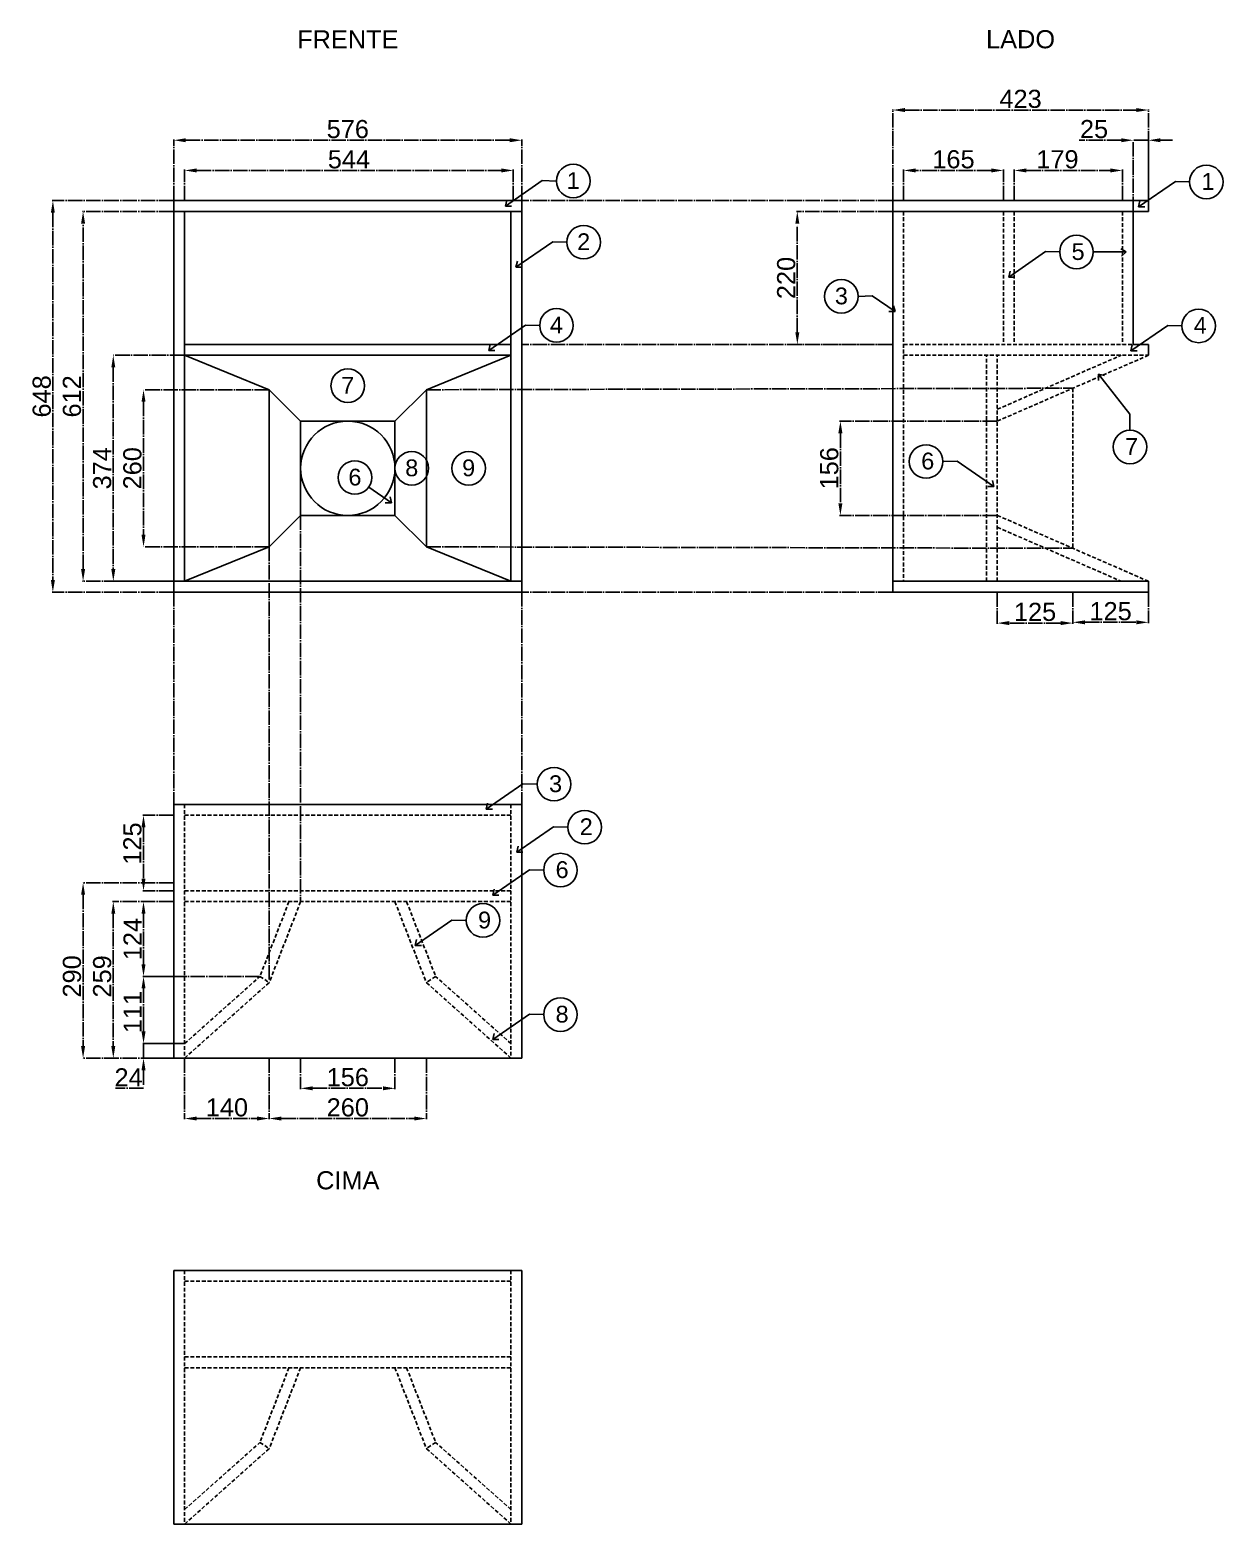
# Model space of a CAD drawing. Header units: millimetres. Extents: x -238 to 4694, y -1543 to 2162.
# Drawn here: x -238 to 1736, y -1543 to 931 of the extents above; entities that cross this region are included whole.
import ezdxf
from ezdxf.enums import TextEntityAlignment as Align

# ---------------------------------------------------------------- set-up
doc = ezdxf.new("R2010")
doc.units = ezdxf.units.MM
doc.linetypes.add('ACAD_ISO04W100', pattern=[30, 24, -3, 0, -3])
doc.linetypes.add('HIDDEN', pattern=[9.525, 6.35, -3.175])
doc.layers.add('Etiquetas', color=7, linetype='Continuous')
doc.layers.add('Interior', color=7, linetype='HIDDEN')
doc.layers.add('Linhas apoio', color=8, linetype='ACAD_ISO04W100', transparency=0.3)
doc.styles.get("Standard").update_dxf_attribs({"font": 'arial.ttf'})
doc.dimstyles.new('roy-1', dxfattribs={"dimtxt": 30, "dimasz": 20, "dimexe": 1.25, "dimexo": 0.625, "dimgap": 3, "dimtad": 3, "dimtoh": 1, "dimdec": 0, "dimtxsty": 'Standard', "dimcen": 2.5, "dimadec": 0, "dimazin": 0, "dimtfac": 1, "dimtdec": 0, "dimtmove": 0, "dimatfit": 2, "dimfxl": 1, "dimarcsym": 0})

# ---------------------------------------------------------------- blocks, each defined once
blk = doc.blocks.new('*D47')
at = {"layer": 'Defpoints', "color": 0, "transparency": 16777216}
for p in [(576, 748), (0, 648), (576, 648)]:
    blk.add_point(p, dxfattribs=at)
at = {"layer": 'Linhas apoio', "color": 0, "linetype": 'ACAD_ISO04W100', "lineweight": -2, "transparency": 16777216}
for p, q in [((0, 648.6), (0, 749.3)), ((20, 748), (556, 748)), ((576, 648.6), (576, 749.3))]:
    blk.add_line(p, q, dxfattribs=at)
at = {"layer": 'Linhas apoio', "color": 0, "transparency": 16777216}
for points in [[(20, 751.3), (20, 744.7), (0, 748)], [(556, 751.3), (556, 744.7), (576, 748)]]:
    blk.add_solid(points, dxfattribs=at)
at = {"layer": 'Linhas apoio', "color": 0, "transparency": 16777216, "insert": (288, 766.3), "char_height": 30, "attachment_point": 5}
blk.add_mtext('576', dxfattribs=at)
blk = doc.blocks.new('PLACA Nº')
blk.add_circle((0, 0), 27.8)
blk.add_attdef('XX', text='', height=27.8).set_placement((-0.5, -13.2), align=Align.CENTER)
blk = doc.blocks.new('*D33')
at = {"layer": 'Defpoints', "color": 0, "transparency": 16777216}
for p in [(0, 648), (0, 0), (-200, 0)]:
    blk.add_point(p, dxfattribs=at)
at = {"layer": 'Linhas apoio', "color": 0, "linetype": 'ACAD_ISO04W100', "lineweight": -2, "transparency": 16777216}
for p, q in [((-0.6, 648), (-201.3, 648)), ((-200, 628), (-200, 20)), ((-0.6, 0), (-201.3, 0))]:
    blk.add_line(p, q, dxfattribs=at)
at = {"layer": 'Linhas apoio', "color": 0, "transparency": 16777216}
for points in [[(-203.3, 628), (-196.7, 628), (-200, 648)], [(-203.3, 20), (-196.7, 20), (-200, 0)]]:
    blk.add_solid(points, dxfattribs=at)
at = {"layer": 'Linhas apoio', "color": 0, "transparency": 16777216, "insert": (-218.3, 324), "char_height": 30, "attachment_point": 5, "rotation": 90}
blk.add_mtext('648', dxfattribs=at)
blk = doc.blocks.new('*D34')
at = {"layer": 'Defpoints', "color": 0, "transparency": 16777216}
for p in [(-150, 630), (0, 630), (0, 18)]:
    blk.add_point(p, dxfattribs=at)
at = {"layer": 'Linhas apoio', "color": 0, "linetype": 'ACAD_ISO04W100', "lineweight": -2, "transparency": 16777216}
for p, q in [((-0.6, 630), (-151.3, 630)), ((-150, 38), (-150, 610)), ((-0.6, 18), (-151.3, 18))]:
    blk.add_line(p, q, dxfattribs=at)
at = {"layer": 'Linhas apoio', "color": 0, "transparency": 16777216}
for points in [[(-153.3, 610), (-146.7, 610), (-150, 630)], [(-153.3, 38), (-146.7, 38), (-150, 18)]]:
    blk.add_solid(points, dxfattribs=at)
at = {"layer": 'Linhas apoio', "color": 0, "transparency": 16777216, "insert": (-168.3, 324), "char_height": 30, "attachment_point": 5, "rotation": 90}
blk.add_mtext('612', dxfattribs=at)
blk = doc.blocks.new('*D35')
at = {"layer": 'Defpoints', "color": 0, "transparency": 16777216}
for p in [(1612.7, 798), (1189.7, 648), (1612.7, 648)]:
    blk.add_point(p, dxfattribs=at)
at = {"layer": 'Linhas apoio', "color": 0, "linetype": 'ACAD_ISO04W100', "lineweight": -2, "transparency": 16777216}
for p, q in [((1189.7, 648.6), (1189.7, 799.3)), ((1209.7, 798), (1592.7, 798)), ((1612.7, 648.6), (1612.7, 799.3))]:
    blk.add_line(p, q, dxfattribs=at)
at = {"layer": 'Linhas apoio', "color": 0, "transparency": 16777216}
for points in [[(1209.7, 801.3), (1209.7, 794.7), (1189.7, 798)], [(1592.7, 801.3), (1592.7, 794.7), (1612.7, 798)]]:
    blk.add_solid(points, dxfattribs=at)
at = {"layer": 'Linhas apoio', "color": 0, "transparency": 16777216, "insert": (1401.2, 816.3), "char_height": 30, "attachment_point": 5}
blk.add_mtext('423', dxfattribs=at)
blk = doc.blocks.new('*D25')
at = {"layer": 'Defpoints', "color": 0, "transparency": 16777216}
for p in [(1031.8, 630), (1189.7, 630), (1189.7, 410)]:
    blk.add_point(p, dxfattribs=at)
at = {"layer": 'Linhas apoio', "color": 0, "linetype": 'ACAD_ISO04W100', "lineweight": -2, "transparency": 16777216}
for p, q in [((1189, 630), (1030.6, 630)), ((1031.8, 430), (1031.8, 610)), ((1189, 410), (1030.6, 410))]:
    blk.add_line(p, q, dxfattribs=at)
at = {"layer": 'Linhas apoio', "color": 0, "transparency": 16777216}
for points in [[(1028.5, 610), (1035.1, 610), (1031.8, 630)], [(1028.5, 430), (1035.1, 430), (1031.8, 410)]]:
    blk.add_solid(points, dxfattribs=at)
at = {"layer": 'Linhas apoio', "color": 0, "transparency": 16777216, "insert": (1013.5, 520), "char_height": 30, "attachment_point": 5, "rotation": 90}
blk.add_mtext('220', dxfattribs=at)
blk = doc.blocks.new('*D26')
at = {"layer": 'Defpoints', "color": 0, "transparency": 16777216}
for p in [(1569.7, 698), (1390.7, 648), (1569.7, 648)]:
    blk.add_point(p, dxfattribs=at)
at = {"layer": 'Linhas apoio', "color": 0, "linetype": 'ACAD_ISO04W100', "lineweight": -2, "transparency": 16777216}
for p, q in [((1390.7, 648.6), (1390.7, 699.3)), ((1410.7, 698), (1549.7, 698)), ((1569.7, 648.6), (1569.7, 699.3))]:
    blk.add_line(p, q, dxfattribs=at)
at = {"layer": 'Linhas apoio', "color": 0, "transparency": 16777216}
for points in [[(1410.7, 701.3), (1410.7, 694.7), (1390.7, 698)], [(1549.7, 701.3), (1549.7, 694.7), (1569.7, 698)]]:
    blk.add_solid(points, dxfattribs=at)
at = {"layer": 'Linhas apoio', "color": 0, "transparency": 16777216, "insert": (1462.2, 716.3), "char_height": 30, "attachment_point": 5}
blk.add_mtext('179', dxfattribs=at)
blk = doc.blocks.new('*D27')
at = {"layer": 'Defpoints', "color": 0, "transparency": 16777216}
for p in [(1207.7, 698), (1207.7, 648), (1372.7, 648)]:
    blk.add_point(p, dxfattribs=at)
at = {"layer": 'Linhas apoio', "color": 0, "linetype": 'ACAD_ISO04W100', "lineweight": -2, "transparency": 16777216}
for p, q in [((1207.7, 648.6), (1207.7, 699.3)), ((1352.7, 698), (1227.7, 698)), ((1372.7, 648.6), (1372.7, 699.3))]:
    blk.add_line(p, q, dxfattribs=at)
at = {"layer": 'Linhas apoio', "color": 0, "transparency": 16777216}
for points in [[(1227.7, 701.3), (1227.7, 694.7), (1207.7, 698)], [(1352.7, 701.3), (1352.7, 694.7), (1372.7, 698)]]:
    blk.add_solid(points, dxfattribs=at)
at = {"layer": 'Linhas apoio', "color": 0, "transparency": 16777216, "insert": (1290.2, 716.3), "char_height": 30, "attachment_point": 5}
blk.add_mtext('165', dxfattribs=at)
blk = doc.blocks.new('*D37')
at = {"layer": 'Defpoints', "color": 0, "transparency": 16777216}
for p in [(1362.7, 283), (1103.1, 127), (1362.7, 127)]:
    blk.add_point(p, dxfattribs=at)
at = {"layer": 'Linhas apoio', "color": 0, "linetype": 'ACAD_ISO04W100', "lineweight": -2, "transparency": 16777216}
for p, q in [((1362, 283), (1101.8, 283)), ((1103.1, 263), (1103.1, 147)), ((1362, 127), (1101.8, 127))]:
    blk.add_line(p, q, dxfattribs=at)
at = {"layer": 'Linhas apoio', "color": 0, "transparency": 16777216}
for points in [[(1099.7, 263), (1106.4, 263), (1103.1, 283)], [(1099.7, 147), (1106.4, 147), (1103.1, 127)]]:
    blk.add_solid(points, dxfattribs=at)
at = {"layer": 'Linhas apoio', "color": 0, "transparency": 16777216, "insert": (1084.8, 205), "char_height": 30, "attachment_point": 5, "rotation": 90}
blk.add_mtext('156', dxfattribs=at)
blk = doc.blocks.new('*D38')
at = {"layer": 'Defpoints', "color": 0, "transparency": 16777216}
for p in [(0, -481.1), (-150, -771.4), (0, -771.4)]:
    blk.add_point(p, dxfattribs=at)
at = {"layer": 'Linhas apoio', "color": 0, "linetype": 'ACAD_ISO04W100', "lineweight": -2, "transparency": 16777216}
for p, q in [((-0.6, -481.1), (-151.2, -481.1)), ((-150, -501.1), (-150, -751.4)), ((-0.6, -771.4), (-151.2, -771.4))]:
    blk.add_line(p, q, dxfattribs=at)
at = {"layer": 'Linhas apoio', "color": 0, "transparency": 16777216}
for points in [[(-153.3, -501.1), (-146.7, -501.1), (-150, -481.1)], [(-153.3, -751.4), (-146.7, -751.4), (-150, -771.4)]]:
    blk.add_solid(points, dxfattribs=at)
at = {"layer": 'Linhas apoio', "color": 0, "transparency": 16777216, "insert": (-168.3, -636.1), "char_height": 30, "attachment_point": 5, "rotation": 90}
blk.add_mtext('290', dxfattribs=at)
blk = doc.blocks.new('*D29')
at = {"layer": 'Defpoints', "color": 0, "transparency": 16777216}
for p in [(0, -369.4), (-50, -494.4), (0, -494.4)]:
    blk.add_point(p, dxfattribs=at)
at = {"layer": 'Linhas apoio', "color": 0, "linetype": 'ACAD_ISO04W100', "lineweight": -2, "transparency": 16777216}
for p, q in [((-0.6, -369.4), (-51.2, -369.4)), ((-50, -389.4), (-50, -474.4)), ((-0.6, -494.4), (-51.2, -494.4))]:
    blk.add_line(p, q, dxfattribs=at)
at = {"layer": 'Linhas apoio', "color": 0, "transparency": 16777216}
for points in [[(-53.3, -389.4), (-46.7, -389.4), (-50, -369.4)], [(-53.3, -474.4), (-46.7, -474.4), (-50, -494.4)]]:
    blk.add_solid(points, dxfattribs=at)
at = {"layer": 'Linhas apoio', "color": 0, "transparency": 16777216, "insert": (-68.3, -416.2), "char_height": 30, "attachment_point": 5, "rotation": 90}
blk.add_mtext('125', dxfattribs=at)
blk = doc.blocks.new('*D39')
at = {"layer": 'Defpoints', "color": 0, "transparency": 16777216}
for p in [(0, -512.4), (-100, -771.4), (0, -771.4)]:
    blk.add_point(p, dxfattribs=at)
at = {"layer": 'Linhas apoio', "color": 0, "linetype": 'ACAD_ISO04W100', "lineweight": -2, "transparency": 16777216}
for p, q in [((-0.6, -512.4), (-101.2, -512.4)), ((-100, -532.4), (-100, -751.4)), ((-0.6, -771.4), (-101.2, -771.4))]:
    blk.add_line(p, q, dxfattribs=at)
at = {"layer": 'Linhas apoio', "color": 0, "transparency": 16777216}
for points in [[(-103.3, -532.4), (-96.7, -532.4), (-100, -512.4)], [(-103.3, -751.4), (-96.7, -751.4), (-100, -771.4)]]:
    blk.add_solid(points, dxfattribs=at)
at = {"layer": 'Linhas apoio', "color": 0, "transparency": 16777216, "insert": (-118.3, -636.1), "char_height": 30, "attachment_point": 5, "rotation": 90}
blk.add_mtext('259', dxfattribs=at)
blk = doc.blocks.new('*D41')
at = {"layer": 'Defpoints', "color": 0, "transparency": 16777216}
for p in [(18, -771.4), (158, -771.4), (158, -871.4)]:
    blk.add_point(p, dxfattribs=at)
at = {"layer": 'Linhas apoio', "color": 0, "linetype": 'ACAD_ISO04W100', "lineweight": -2, "transparency": 16777216}
for p, q in [((18, -772), (18, -872.6)), ((158, -772), (158, -872.6)), ((38, -871.4), (138, -871.4))]:
    blk.add_line(p, q, dxfattribs=at)
at = {"layer": 'Linhas apoio', "color": 0, "transparency": 16777216}
for points in [[(38, -868.1), (38, -874.7), (18, -871.4)], [(138, -868.1), (138, -874.7), (158, -871.4)]]:
    blk.add_solid(points, dxfattribs=at)
at = {"layer": 'Linhas apoio', "color": 0, "transparency": 16777216, "insert": (88, -853.1), "char_height": 30, "attachment_point": 5}
blk.add_mtext('140', dxfattribs=at)
blk = doc.blocks.new('*D42')
at = {"layer": 'Defpoints', "color": 0, "transparency": 16777216}
for p in [(158, -771.4), (418, -771.4), (418, -871.4)]:
    blk.add_point(p, dxfattribs=at)
at = {"layer": 'Linhas apoio', "color": 0, "linetype": 'ACAD_ISO04W100', "lineweight": -2, "transparency": 16777216}
for p, q in [((158, -772), (158, -872.6)), ((418, -772), (418, -872.6)), ((178, -871.4), (398, -871.4))]:
    blk.add_line(p, q, dxfattribs=at)
at = {"layer": 'Linhas apoio', "color": 0, "transparency": 16777216}
for points in [[(178, -868.1), (178, -874.7), (158, -871.4)], [(398, -868.1), (398, -874.7), (418, -871.4)]]:
    blk.add_solid(points, dxfattribs=at)
at = {"layer": 'Linhas apoio', "color": 0, "transparency": 16777216, "insert": (288, -853.1), "char_height": 30, "attachment_point": 5}
blk.add_mtext('260', dxfattribs=at)
blk = doc.blocks.new('*D43')
at = {"layer": 'Defpoints', "color": 0, "transparency": 16777216}
for p in [(1587.7, 748), (1587.7, 630), (1612.7, 630)]:
    blk.add_point(p, dxfattribs=at)
at = {"layer": 'Linhas apoio', "color": 0, "linetype": 'ACAD_ISO04W100', "lineweight": -2, "transparency": 16777216}
for p, q in [((1567.7, 748), (1498, 748)), ((1587.7, 630.6), (1587.7, 749.3)), ((1612.7, 748), (1587.7, 748)), ((1612.7, 630.6), (1612.7, 749.3)), ((1632.7, 748), (1652.7, 748))]:
    blk.add_line(p, q, dxfattribs=at)
at = {"layer": 'Linhas apoio', "color": 0, "transparency": 16777216}
for points in [[(1567.7, 751.3), (1567.7, 744.7), (1587.7, 748)], [(1632.7, 751.3), (1632.7, 744.7), (1612.7, 748)]]:
    blk.add_solid(points, dxfattribs=at)
at = {"layer": 'Linhas apoio', "color": 0, "transparency": 16777216, "insert": (1522.8, 766.3), "char_height": 30, "attachment_point": 5}
blk.add_mtext('25', dxfattribs=at)
blk = doc.blocks.new('*D44')
at = {"layer": 'Defpoints', "color": 0, "transparency": 16777216}
for p in [(-50, -512.4), (0, -512.4), (142.7, -636.1)]:
    blk.add_point(p, dxfattribs=at)
at = {"layer": 'Linhas apoio', "color": 0, "linetype": 'ACAD_ISO04W100', "lineweight": -2, "transparency": 16777216}
for p, q in [((-0.6, -512.4), (-51.3, -512.4)), ((-50, -616.1), (-50, -532.4)), ((142, -636.1), (-51.3, -636.1))]:
    blk.add_line(p, q, dxfattribs=at)
at = {"layer": 'Linhas apoio', "color": 0, "transparency": 16777216}
for points in [[(-53.3, -532.4), (-46.7, -532.4), (-50, -512.4)], [(-53.3, -616.1), (-46.7, -616.1), (-50, -636.1)]]:
    blk.add_solid(points, dxfattribs=at)
at = {"layer": 'Linhas apoio', "color": 0, "transparency": 16777216, "insert": (-68.1, -574.3), "char_height": 30, "attachment_point": 5, "rotation": 90}
blk.add_mtext('124', dxfattribs=at)
blk = doc.blocks.new('*D30')
at = {"layer": 'Defpoints', "color": 0, "transparency": 16777216}
for p in [(18, -747.3), (-50, -771.4), (18, -771.4)]:
    blk.add_point(p, dxfattribs=at)
at = {"layer": 'Linhas apoio', "color": 0, "linetype": 'ACAD_ISO04W100', "lineweight": -2, "transparency": 16777216}
for p, q in [((-50, -727.3), (-50, -707.3)), ((17.4, -747.3), (-51.3, -747.3)), ((-50, -747.3), (-50, -771.4)), ((17.4, -771.4), (-51.3, -771.4)), ((-50, -791.4), (-50, -821.4)), ((-50, -821.4), (-96.4, -821.4))]:
    blk.add_line(p, q, dxfattribs=at)
at = {"layer": 'Linhas apoio', "color": 0, "transparency": 16777216}
for points in [[(-53.3, -727.3), (-46.7, -727.3), (-50, -747.3)], [(-53.3, -791.4), (-46.7, -791.4), (-50, -771.4)]]:
    blk.add_solid(points, dxfattribs=at)
at = {"layer": 'Linhas apoio', "color": 0, "transparency": 16777216, "insert": (-74.7, -803.3), "char_height": 30, "attachment_point": 5}
blk.add_mtext('24', dxfattribs=at)
blk = doc.blocks.new('*D31')
at = {"layer": 'Defpoints', "color": 0, "transparency": 16777216}
for p in [(0, -636.1), (-50, -747.3), (0, -747.3)]:
    blk.add_point(p, dxfattribs=at)
at = {"layer": 'Linhas apoio', "color": 0, "linetype": 'ACAD_ISO04W100', "lineweight": -2, "transparency": 16777216}
for p, q in [((-0.6, -636.1), (-51.3, -636.1)), ((-50, -656.1), (-50, -727.3)), ((-0.6, -747.3), (-51.3, -747.3))]:
    blk.add_line(p, q, dxfattribs=at)
at = {"layer": 'Linhas apoio', "color": 0, "transparency": 16777216}
for points in [[(-53.3, -656.1), (-46.7, -656.1), (-50, -636.1)], [(-53.3, -727.3), (-46.7, -727.3), (-50, -747.3)]]:
    blk.add_solid(points, dxfattribs=at)
at = {"layer": 'Linhas apoio', "color": 0, "transparency": 16777216, "insert": (-68.1, -695.1), "char_height": 30, "attachment_point": 5, "rotation": 90}
blk.add_mtext('111', dxfattribs=at)
blk = doc.blocks.new('*D32')
at = {"layer": 'Defpoints', "color": 0, "transparency": 16777216}
for p in [(18, 392), (-100, 18), (18, 18)]:
    blk.add_point(p, dxfattribs=at)
at = {"layer": 'Linhas apoio', "color": 0, "linetype": 'ACAD_ISO04W100', "lineweight": -2, "transparency": 16777216}
for p, q in [((17.4, 392), (-101.3, 392)), ((-100, 372), (-100, 38)), ((17.4, 18), (-101.3, 18))]:
    blk.add_line(p, q, dxfattribs=at)
at = {"layer": 'Linhas apoio', "color": 0, "transparency": 16777216}
for points in [[(-103.3, 372), (-96.7, 372), (-100, 392)], [(-103.3, 38), (-96.7, 38), (-100, 18)]]:
    blk.add_solid(points, dxfattribs=at)
at = {"layer": 'Linhas apoio', "color": 0, "transparency": 16777216, "insert": (-118.3, 205), "char_height": 30, "attachment_point": 5, "rotation": 90}
blk.add_mtext('374', dxfattribs=at)
blk = doc.blocks.new('*D45')
at = {"layer": 'Defpoints', "color": 0, "transparency": 16777216}
for p in [(158, 335), (-50, 75), (158, 75)]:
    blk.add_point(p, dxfattribs=at)
at = {"layer": 'Linhas apoio', "color": 0, "linetype": 'ACAD_ISO04W100', "lineweight": -2, "transparency": 16777216}
for p, q in [((157.4, 335), (-51.3, 335)), ((-50, 315), (-50, 95)), ((157.4, 75), (-51.3, 75))]:
    blk.add_line(p, q, dxfattribs=at)
at = {"layer": 'Linhas apoio', "color": 0, "transparency": 16777216}
for points in [[(-53.3, 315), (-46.7, 315), (-50, 335)], [(-53.3, 95), (-46.7, 95), (-50, 75)]]:
    blk.add_solid(points, dxfattribs=at)
at = {"layer": 'Linhas apoio', "color": 0, "transparency": 16777216, "insert": (-68.3, 205), "char_height": 30, "attachment_point": 5, "rotation": 90}
blk.add_mtext('260', dxfattribs=at)
blk = doc.blocks.new('*D56')
at = {"layer": 'Defpoints', "color": 0, "transparency": 16777216}
for p in [(210, -771.4), (366, -771.4), (366, -821.4)]:
    blk.add_point(p, dxfattribs=at)
at = {"layer": 'Linhas apoio', "color": 0, "linetype": 'ACAD_ISO04W100', "lineweight": -2, "transparency": 16777216}
for p, q in [((210, -772), (210, -822.6)), ((366, -772), (366, -822.6)), ((230, -821.4), (346, -821.4))]:
    blk.add_line(p, q, dxfattribs=at)
at = {"layer": 'Linhas apoio', "color": 0, "transparency": 16777216}
for points in [[(230, -818.1), (230, -824.7), (210, -821.4)], [(346, -818.1), (346, -824.7), (366, -821.4)]]:
    blk.add_solid(points, dxfattribs=at)
at = {"layer": 'Linhas apoio', "color": 0, "transparency": 16777216, "insert": (288, -803.1), "char_height": 30, "attachment_point": 5}
blk.add_mtext('156', dxfattribs=at)
blk = doc.blocks.new('*D57')
at = {"layer": 'Defpoints', "color": 0, "transparency": 16777216}
for p in [(561.9, 698), (18, 648), (561.9, 648)]:
    blk.add_point(p, dxfattribs=at)
at = {"layer": 'Linhas apoio', "color": 0, "linetype": 'ACAD_ISO04W100', "lineweight": -2, "transparency": 16777216}
for p, q in [((18, 648.6), (18, 699.3)), ((38, 698), (541.9, 698)), ((561.9, 648.6), (561.9, 699.3))]:
    blk.add_line(p, q, dxfattribs=at)
at = {"layer": 'Linhas apoio', "color": 0, "transparency": 16777216}
for points in [[(38, 701.3), (38, 694.7), (18, 698)], [(541.9, 701.3), (541.9, 694.7), (561.9, 698)]]:
    blk.add_solid(points, dxfattribs=at)
at = {"layer": 'Linhas apoio', "color": 0, "transparency": 16777216, "insert": (289.9, 716.3), "char_height": 30, "attachment_point": 5}
blk.add_mtext('544', dxfattribs=at)
blk = doc.blocks.new('*D87')
at = {"color": 0, "linetype": 'ACAD_ISO04W100', "lineweight": -2, "transparency": 16777216}
for p, q in [((1487.7, -0.6), (1487.7, -51.3)), ((1612.7, -0.6), (1612.7, -51.3)), ((1507.7, -50), (1592.7, -50))]:
    blk.add_line(p, q, dxfattribs=at)
at = {"color": 0, "transparency": 16777216}
for points in [[(1507.7, -46.7), (1507.7, -53.3), (1487.7, -50)], [(1592.7, -46.7), (1592.7, -53.3), (1612.7, -50)]]:
    blk.add_solid(points, dxfattribs=at)
at = {"layer": 'Defpoints', "color": 0, "transparency": 16777216}
for p in [(1487.7, 0), (1612.7, 0), (1612.7, -50)]:
    blk.add_point(p, dxfattribs=at)
at = {"color": 0, "transparency": 16777216, "insert": (1550.2, -31.7), "char_height": 30, "attachment_point": 5}
blk.add_mtext('125', dxfattribs=at)
blk = doc.blocks.new('*D88')
at = {"color": 0, "linetype": 'ACAD_ISO04W100', "lineweight": -2, "transparency": 16777216}
for p, q in [((1362.7, -0.6), (1362.7, -52.5)), ((1487.7, -0.6), (1487.7, -52.5)), ((1467.7, -51.3), (1382.7, -51.3))]:
    blk.add_line(p, q, dxfattribs=at)
at = {"color": 0, "transparency": 16777216}
for points in [[(1382.7, -47.9), (1382.7, -54.6), (1362.7, -51.3)], [(1467.7, -47.9), (1467.7, -54.6), (1487.7, -51.3)]]:
    blk.add_solid(points, dxfattribs=at)
at = {"layer": 'Defpoints', "color": 0, "transparency": 16777216}
for p in [(1362.7, 0), (1487.7, 0), (1362.7, -51.3)]:
    blk.add_point(p, dxfattribs=at)
at = {"color": 0, "transparency": 16777216, "insert": (1425.2, -32.9), "char_height": 30, "attachment_point": 5}
blk.add_mtext('125', dxfattribs=at)

msp = doc.modelspace()

# ---------------------------------------------------------------- linework, layer by layer
for p, q in [((0, 0), (0, 648)), ((0, 648), (576, 648)), ((576, 0), (576, 648)), ((1189.7, 0), (1189.7, 648)), ((1189.7, 648), (1612.7, 648)), ((1612.7, 648), (1612.7, 630)), ((0, 630), (576, 630)), ((18, 18), (18, 630)), ((558, 18), (558, 630)), ((1207.7, 630), (1189.7, 630)), ((1207.7, 630), (1587.7, 630)), ((1587.7, 630), (1587.7, 410)), ((1587.7, 630), (1612.7, 630)), ((18, 410), (558, 410)), ((1587.7, 410), (1612.7, 410)), ((1612.7, 410), (1612.7, 392)), ((158, 335), (18, 392)), ((18, 392), (558, 392)), ((418, 335), (558, 392)), ((158, 335), (158, 75)), ((158, 335), (210, 283)), ((418, 335), (366, 283)), ((418, 75), (418, 335)), ((366, 283), (210, 283)), ((210, 283), (210, 127)), ((366, 127), (366, 283)), ((158, 75), (210, 127)), ((210, 127), (366, 127)), ((418, 75), (366, 127)), ((158, 75), (18, 18)), ((418, 75), (558, 18)), ((0, 18), (576, 18)), ((0, 0), (576, 0)), ((1207.7, 18), (1189.7, 18)), ((1189.7, 0), (1612.7, 0)), ((1207.7, 18), (1612.7, 18)), ((1612.7, 0), (1612.7, 18)), ((0, -351.4), (576, -351.4)), ((0, -351.4), (0, -771.4)), ((576, -351.4), (576, -771.4)), ((0, -771.4), (576, -771.4)), ((0, -1122.8), (576, -1122.8)), ((0, -1122.8), (0, -1542.8)), ((576, -1122.8), (576, -1542.8)), ((0, -1542.8), (576, -1542.8))]:
    msp.add_line(p, q)
msp.add_circle((288, 205), 78)
at = {"layer": 'Etiquetas'}
for p, q in [((609.8, 681.1), (549, 639.1)), ((633.3, 680.5), (609.8, 681.1)), ((1657.3, 679.6), (1596.5, 637.7)), ((1680.8, 679), (1657.3, 679.6)), ((549, 639.1), (551.3, 648.9)), ((1596.5, 637.7), (1598.8, 647.5)), ((549, 639.1), (559.1, 639.1)), ((1596.5, 637.7), (1606.6, 637.7)), ((627.1, 579.9), (566.2, 537.9)), ((650.6, 579.3), (627.1, 579.9)), ((566.2, 537.9), (568.6, 547.8)), ((1442.5, 563.6), (1381.6, 521.6)), ((1466, 563), (1442.5, 563.6)), ((1521.5, 563), (1575.7, 563)), ((1575.7, 563), (1567.2, 568.5)), ((1575.7, 563), (1568.4, 556)), ((566.2, 537.9), (576.4, 537.9)), ((1381.6, 521.6), (1384, 531.5)), ((1381.6, 521.6), (1391.8, 521.6)), ((1132.4, 489.6), (1155.9, 490.2)), ((1155.9, 490.2), (1193.5, 464.3)), ((1193.5, 464.3), (1191.2, 474.1)), ((1193.5, 464.3), (1183.4, 464.3)), ((582.1, 442.1), (521.2, 400.2)), ((605.6, 441.5), (582.1, 442.1)), ((1644.6, 441.3), (1583.8, 399.4)), ((1668.1, 440.7), (1644.6, 441.3)), ((521.2, 400.2), (523.6, 410)), ((521.2, 400.2), (531.4, 400.2)), ((1583.8, 399.4), (1586.1, 409.2)), ((1583.8, 399.4), (1593.9, 399.4)), ((1582.2, 294.6), (1530, 360.6)), ((1530, 360.6), (1530, 350.5)), ((1530, 360.6), (1539.9, 358.3)), ((1582.2, 268), (1582.2, 294.6)), ((1272.6, 216.2), (1296.1, 216.8)), ((1296.1, 216.8), (1357, 174.8)), ((322.6, 173.8), (360.2, 147.9)), ((1357, 174.8), (1346.9, 174.8)), ((1357, 174.8), (1354.6, 184.7)), ((360.2, 147.9), (357.9, 157.7)), ((360.2, 147.9), (350.1, 147.9)), ((577.9, -317.3), (517.1, -359.3)), ((601.4, -317.9), (577.9, -317.3)), ((517.1, -359.3), (519.4, -349.5)), ((517.1, -359.3), (527.2, -359.3)), ((628.6, -388.5), (567.8, -430.5)), ((652.1, -389.1), (628.6, -388.5)), ((567.8, -430.5), (570.1, -420.6)), ((567.8, -430.5), (577.9, -430.5)), ((588.7, -459.6), (527.9, -501.5)), ((612.2, -460.2), (588.7, -459.6)), ((527.9, -501.5), (530.2, -491.7)), ((527.9, -501.5), (538, -501.5)), ((460.4, -542.9), (399.6, -584.9)), ((483.9, -543.5), (460.4, -542.9)), ((399.6, -584.9), (401.9, -575)), ((399.6, -584.9), (409.7, -584.9)), ((588.7, -698.7), (527.8, -740.7)), ((612.2, -699.3), (588.7, -698.7)), ((527.8, -740.7), (530.2, -730.9)), ((527.8, -740.7), (538, -740.7))]:
    msp.add_line(p, q, dxfattribs=at)
at = {"layer": 'Interior'}
for p, q in [((1207.7, 630), (1207.7, 18)), ((1372.7, 630), (1372.7, 410)), ((1390.7, 630), (1390.7, 410)), ((1569.7, 630), (1569.7, 410)), ((1207.7, 410), (1587.7, 410)), ((1207.7, 392), (1612.7, 392)), ((1344.7, 18), (1344.7, 392)), ((1362.7, 18), (1362.7, 392)), ((1362.7, 283), (1612.7, 392)), ((1362.7, 302.6), (1567.6, 392)), ((1487.7, 337.5), (1487.7, 72.5)), ((1362.7, 127), (1612.7, 18)), ((1362.7, 107.4), (1567.6, 18)), ((18, -351.4), (18, -771.4)), ((18, -369.4), (558, -369.4)), ((558, -351.4), (558, -771.4)), ((18, -494.4), (558, -494.4)), ((18, -512.4), (558, -512.4)), ((190.7, -512.4), (142.7, -636.1)), ((210, -512.4), (158, -646.4)), ((366, -512.4), (418, -646.4)), ((385.3, -512.4), (433.3, -636.1)), ((18, -747.3), (142.7, -636.1)), ((142.7, -636.1), (158, -646.4)), ((433.3, -636.1), (418, -646.4)), ((558, -747.3), (433.3, -636.1)), ((18, -771.4), (158, -646.4)), ((558, -771.4), (418, -646.4)), ((18, -1122.8), (18, -1542.8)), ((558, -1122.8), (558, -1542.8)), ((18, -1140.8), (558, -1140.8)), ((18, -1265.8), (558, -1265.8)), ((18, -1283.8), (558, -1283.8)), ((190.7, -1283.8), (142.7, -1407.5)), ((210, -1283.8), (158, -1417.8)), ((366, -1283.8), (418, -1417.8)), ((385.3, -1283.8), (433.3, -1407.5)), ((18, -1518.6), (142.7, -1407.5)), ((142.7, -1407.5), (158, -1417.8)), ((433.3, -1407.5), (418, -1417.8)), ((558, -1518.6), (433.3, -1407.5)), ((18, -1542.8), (158, -1417.8)), ((558, -1542.8), (418, -1417.8))]:
    msp.add_line(p, q, dxfattribs=at)
at = {"layer": 'Linhas apoio'}
for p, q in [((1189.7, 648), (576, 648)), ((1189.7, 410), (576, 410)), ((418, 335), (1487.7, 337.5)), ((210, 127), (210, -512.4)), ((158, 75), (158, -646.4)), ((418, 75), (1487.7, 72.5)), ((0, 0), (0, -351.4)), ((576, 0), (576, -351.4)), ((1189.7, 0), (576, 0)), ((0, -771.4), (576, -771.4)), ((0, -1542.8), (576, -1542.8))]:
    msp.add_line(p, q, dxfattribs=at)

# ---------------------------------------------------------------- block references
at = {"layer": 'Etiquetas'}
ref = msp.add_blockref('PLACA Nº', (661, 680.5), dxfattribs=at)
ref.add_attrib('XX', '1', dxfattribs={"layer": '0', "height": 27.8}).set_placement((661, 681.2), align=Align.MIDDLE_CENTER)
ref = msp.add_blockref('PLACA Nº', (1708.6, 679), dxfattribs=at)
ref.add_attrib('XX', '1', (1700.4, 665.9), dxfattribs={"layer": '0', "height": 27.8})
ref = msp.add_blockref('PLACA Nº', (678.3, 579.3), dxfattribs=at)
ref.add_attrib('XX', '2', dxfattribs={"layer": '0', "height": 27.8}).set_placement((678.3, 580), align=Align.MIDDLE_CENTER)
ref = msp.add_blockref('PLACA Nº', (1493.7, 563), dxfattribs=at)
ref.add_attrib('XX', '5', (1485.6, 549.8), dxfattribs={"layer": '0', "height": 27.8})
ref = msp.add_blockref('PLACA Nº', (1104.7, 489.6), dxfattribs=at)
ref.add_attrib('XX', '3', dxfattribs={"layer": '0', "height": 27.8}).set_placement((1104.7, 490.3), align=Align.MIDDLE_CENTER)
ref = msp.add_blockref('PLACA Nº', (633.3, 441.5), dxfattribs=at)
ref.add_attrib('XX', '4', dxfattribs={"layer": '0', "height": 27.8}).set_placement((633.3, 442.3), align=Align.MIDDLE_CENTER)
ref = msp.add_blockref('PLACA Nº', (1695.9, 440.7), dxfattribs=at)
ref.add_attrib('XX', '4', (1687.7, 427.6), dxfattribs={"layer": '0', "height": 27.8})
ref = msp.add_blockref('PLACA Nº', (288, 341.7), dxfattribs=at)
ref.add_attrib('XX', '7', dxfattribs={"layer": '0', "height": 27.8}).set_placement((288, 342.4), align=Align.MIDDLE_CENTER)
ref = msp.add_blockref('PLACA Nº', (1582.2, 240.3), dxfattribs=at)
ref.add_attrib('XX', '7', (1574, 227.1), dxfattribs={"layer": '0', "height": 27.8})
ref = msp.add_blockref('PLACA Nº', (393.8, 205), dxfattribs=at)
ref.add_attrib('XX', '8', dxfattribs={"layer": '0', "height": 27.8}).set_placement((393.8, 205.7), align=Align.MIDDLE_CENTER)
ref = msp.add_blockref('PLACA Nº', (488, 205), dxfattribs=at)
ref.add_attrib('XX', '9', dxfattribs={"layer": '0', "height": 27.8}).set_placement((488, 205.7), align=Align.MIDDLE_CENTER)
ref = msp.add_blockref('PLACA Nº', (1244.9, 216.2), dxfattribs=at)
ref.add_attrib('XX', '6', (1236.8, 203.1), dxfattribs={"layer": '0', "height": 27.8})
ref = msp.add_blockref('PLACA Nº', (299.8, 189.7), dxfattribs=at)
ref.add_attrib('XX', '6', dxfattribs={"layer": '0', "height": 27.8}).set_placement((299.8, 190.4), align=Align.MIDDLE_CENTER)
ref = msp.add_blockref('PLACA Nº', (629.2, -317.9), dxfattribs=at)
ref.add_attrib('XX', '3', (621, -331.1), dxfattribs={"layer": '0', "height": 27.8})
ref = msp.add_blockref('PLACA Nº', (679.9, -389.1), dxfattribs=at)
ref.add_attrib('XX', '2', (671.7, -402.3), dxfattribs={"layer": '0', "height": 27.8})
ref = msp.add_blockref('PLACA Nº', (639.9, -460.2), dxfattribs=at)
ref.add_attrib('XX', '6', (631.8, -473.3), dxfattribs={"layer": '0', "height": 27.8})
ref = msp.add_blockref('PLACA Nº', (511.7, -543.5), dxfattribs=at)
ref.add_attrib('XX', '9', (503.5, -556.7), dxfattribs={"layer": '0', "height": 27.8})
ref = msp.add_blockref('PLACA Nº', (639.9, -699.3), dxfattribs=at)
ref.add_attrib('XX', '8', (631.8, -712.5), dxfattribs={"layer": '0', "height": 27.8})

# ---------------------------------------------------------------- texts
at = {"char_height": 30, "attachment_point": 5}
for s, width, heights, insert in [('FRENTE', 72.158, [75.7], (288, 915)), ('LADO', 30, [52.7], (1401.2, 915)), ('CIMA', 30, [52.7], (288, -973.8))]:
    msp.add_mtext_dynamic_manual_height_columns(s, width=width, gutter_width=12.5, heights=heights, dxfattribs=dict(at, insert=insert))

# ---------------------------------------------------------------- dimensions: what is measured, and where the dimension line sits
for base, p2, picture, middle in [((1362.7, -51.3), (1362.7, 0), '*D88', (1425.2, -32.9)), ((1612.7, -50), (1612.7, 0), '*D87', (1550.2, -31.7))]:
    dim = msp.add_linear_dim(base=base, p1=(1487.7, 0), p2=p2, dimstyle='roy-1')
    dim.commit()
    dim.dimension.update_dxf_attribs({"geometry": picture, "text_midpoint": middle})
at = {"layer": 'Linhas apoio'}
for base, p1, p2, picture, middle in [((1612.7, 798), (1189.7, 648), (1612.7, 648), '*D35', (1401.2, 798)), ((576, 748), (0, 648), (576, 648), '*D47', (288, 748)), ((1587.7, 748), (1612.7, 630), (1587.7, 630), '*D43', (1522.8, 748)), ((1207.7, 698), (1372.7, 648), (1207.7, 648), '*D27', (1290.2, 698)), ((1569.7, 698), (1390.7, 648), (1569.7, 648), '*D26', (1462.2, 698)), ((158, -871.4), (18, -771.4), (158, -771.4), '*D41', (88, -871.4)), ((418, -871.4), (158, -771.4), (418, -771.4), '*D42', (288, -871.4))]:
    dim = msp.add_linear_dim(base=base, p1=p1, p2=p2, dimstyle='roy-1', dxfattribs=at)
    dim.commit()
    dim.dimension.update_dxf_attribs({"geometry": picture, "text_midpoint": middle, "dimtype": 160})
for base, p1, p2, picture, middle in [((561.9, 698), (18, 648), (561.9, 648), '*D57', (289.9, 716.3)), ((366, -821.4), (210, -771.4), (366, -771.4), '*D56', (288, -803.1))]:
    dim = msp.add_linear_dim(base=base, p1=p1, p2=p2, dimstyle='roy-1', dxfattribs=at)
    dim.commit()
    dim.dimension.update_dxf_attribs({"geometry": picture, "text_midpoint": middle})
for base, p1, p2, picture, middle in [((-200, 0), (0, 648), (0, 0), '*D33', (-200, 324)), ((-150, 630), (0, 18), (0, 630), '*D34', (-150, 324)), ((-100, 18), (18, 392), (18, 18), '*D32', (-100, 205)), ((-50, 75), (158, 335), (158, 75), '*D45', (-50, 205)), ((-50, -494.4), (0, -369.4), (0, -494.4), '*D29', (-50, -416.2)), ((-150, -771.4), (0, -481.1), (0, -771.4), '*D38', (-150, -636.1)), ((-100, -771.4), (0, -512.4), (0, -771.4), '*D39', (-100, -636.1)), ((-50, -512.4), (142.7, -636.1), (0, -512.4), '*D44', (-50, -574.3)), ((-50, -747.3), (0, -636.1), (0, -747.3), '*D31', (-50, -695.1)), ((-50, -771.4), (18, -747.3), (18, -771.4), '*D30', (-74.7, -821.4))]:
    dim = msp.add_linear_dim(base=base, p1=p1, p2=p2, angle=90, dimstyle='roy-1', dxfattribs=at)
    dim.commit()
    dim.dimension.update_dxf_attribs({"geometry": picture, "text_midpoint": middle, "dimtype": 160})
for base, p1, p2, picture, middle in [((1031.8, 630), (1189.7, 410), (1189.7, 630), '*D25', (1013.5, 520)), ((1103.1, 127), (1362.7, 283), (1362.7, 127), '*D37', (1084.8, 205))]:
    dim = msp.add_linear_dim(base=base, p1=p1, p2=p2, angle=90, dimstyle='roy-1', dxfattribs=at)
    dim.commit()
    dim.dimension.update_dxf_attribs({"geometry": picture, "text_midpoint": middle})

doc.saveas('drawing.dxf')
